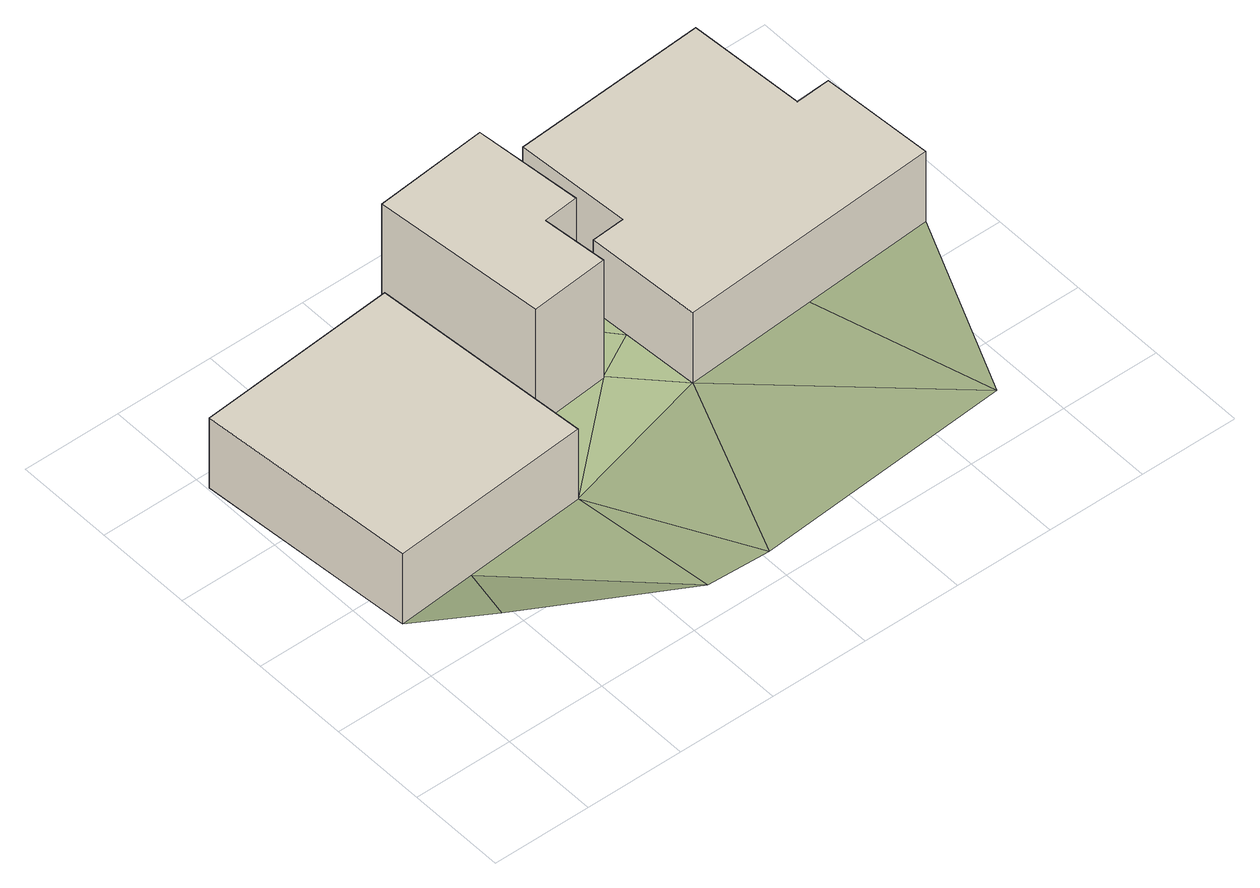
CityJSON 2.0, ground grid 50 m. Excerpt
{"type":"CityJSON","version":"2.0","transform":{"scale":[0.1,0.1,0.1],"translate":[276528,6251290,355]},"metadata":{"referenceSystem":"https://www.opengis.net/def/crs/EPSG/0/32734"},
"CityObjects":{
"building1":{"type":"Building","attributes":{"address":"1B Salmon Street Woodstock Cape Town","building":"house","building:levels":1,"building_height":4.1,"roof_height":26.6,"ground_height":22.5,"plus_code":"4FRW3C9W+P4V"},"geometry":[{"type":"Solid","lod":"1","boundaries":[[[[0,1,2,3]],[[1,4,5,2]],[[4,6,7,5]],[[6,0,3,7]],[[3,2,5,7]],[[6,4,1,0]]]]}]},
"building2":{"type":"Building","attributes":{"building":"yes","building:levels":2,"building_height":6.9,"roof_height":29.32,"ground_height":22.42,"plus_code":"4FRW3C9W+Q52"},"geometry":[{"type":"Solid","lod":"1","boundaries":[[[[8,9,10,11]],[[9,12,13,10]],[[12,14,15,13]],[[14,16,17,15]],[[16,18,19,17]],[[18,8,11,19]],[[11,10,13,15,17,19]],[[18,16,14,12,9,8]]]]}]},
"building3":{"type":"Building","attributes":{"address":"22 Queens Road Woodstock Cape Town","building":"house","building:levels":1,"building_height":4.1,"roof_height":26.52,"ground_height":22.42,"plus_code":"4FRW3C9W+Q62"},"geometry":[{"type":"Solid","lod":"1","boundaries":[[[[20,21,22,23]],[[21,24,25,22]],[[24,26,27,25]],[[26,28,29,27]],[[28,30,31,29]],[[30,32,33,31]],[[32,34,35,33]],[[34,20,23,35]],[[23,22,25,27,29,31,33,35]],[[34,32,30,28,26,24,21,20]]]]}]},
"terrain1":{"type":"TINRelief","geometry":[{"type":"CompositeSurface","lod":"1","boundaries":[[[36,1,37]],[[37,38,36]],[[4,36,38]],[[38,39,4]],[[40,41,4]],[[40,42,41]],[[42,40,43]],[[34,4,39]],[[40,4,44]],[[34,44,4]],[[34,39,45]],[[44,46,47]],[[34,48,44]],[[46,44,48]],[[16,47,46]],[[46,32,16]],[[46,48,32]],[[49,16,32]],[[32,30,49]],[[34,45,50]],[[20,50,45]]]}]}
},
"vertices":[
[7,1922,9],[103,802,9],[103,802,419],[7,1922,419],[1125,889,9],[1125,889,419],[1029,2010,9],[1029,2010,419],
[1178,2205,1],[1266,1326,1],[1266,1326,691],[1178,2205,691],[1666,1365,1],[1666,1365,691],[1632,1695,1],[1632,1695,691],[1812,1713,1],[1812,1713,691],[1757,2262,1],[1757,2262,691],
[3269,1199,1],[3229,1775,1],[3229,1775,411],[3269,1199,411],[3052,1763,1],[3052,1763,411],[3010,2363,1],[3010,2363,411],[2016,2294,1],[2016,2294,411],[2058,1706,1],[2058,1706,411],[1888,1694,1],[1888,1694,411],[1928,1106,1],[1928,1106,411],
[502,836,9],[335,443,199],[1088,17,199],[1408,1,199],[1266,1326,9],[1091,1288,9],[1060,1649,9],[1222,1765,9],[1666,1365,9],[2735,116,190],[1821,1589,1],[1632,1695,9],[1902,1494,1],[1880,1820,1],[2599,1152,1]
]}
